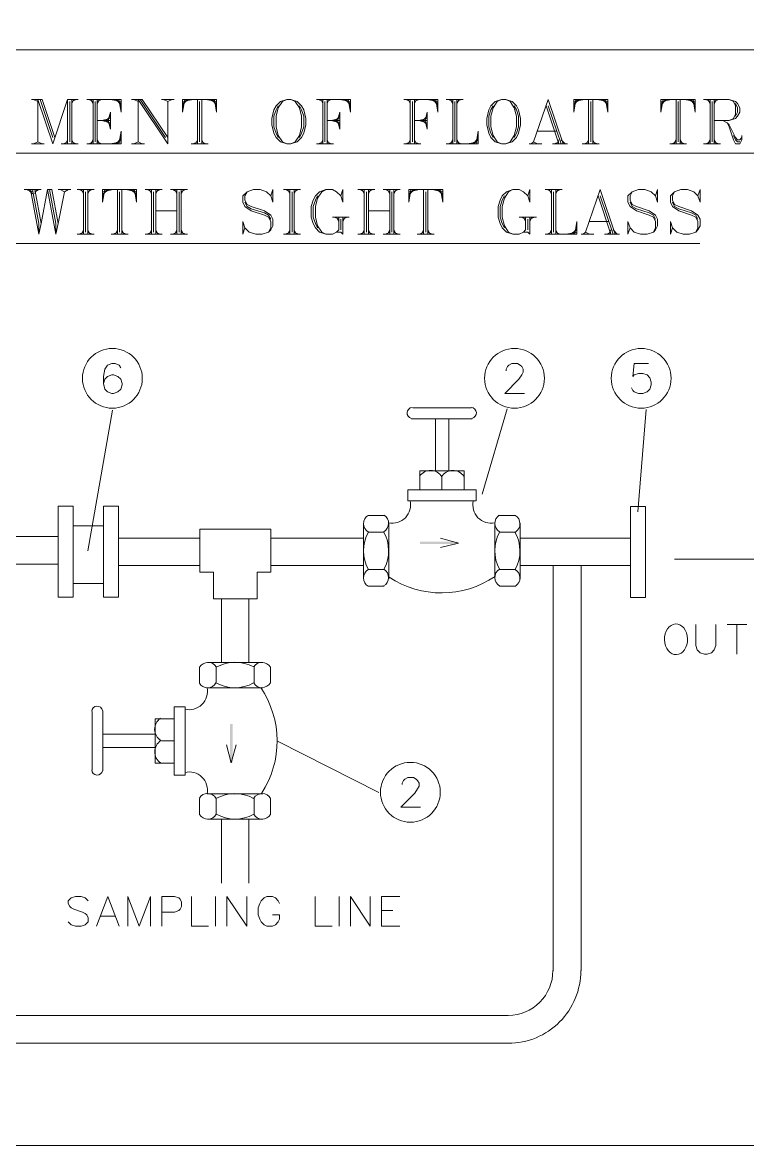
# Model space of a CAD drawing. Header units: inches. Extents: x -25.8 to 20.6, y -10.8 to 19.8.
# Drawn here: x -21.734 to -19.231, y -8.781 to -4.904 of the extents above; entities that cross this region are included whole.
import ezdxf

# ---------------------------------------------------------------- set-up
doc = ezdxf.new("R2010")
doc.units = ezdxf.units.IN
doc.header["$MEASUREMENT"] = 0
doc.layers.add('PDF_0', color=7, linetype='Continuous')

msp = doc.modelspace()

# ---------------------------------------------------------------- linework, layer by layer
at = {"layer": 'PDF_0', "lineweight": 0}
for points in [[(-25.77, -1.2153), (-15.7062, -1.2153), (-15.7062, -4.9982), (-25.77, -4.9982)], [(-25.77, -4.9982), (-15.7062, -4.9982), (-15.7062, -8.7811), (-25.77, -8.7811)], [(-20.8218, -5.1692), (-20.8437, -5.1765), (-20.8584, -5.1912), (-20.8657, -5.2058), (-20.8731, -5.2352), (-20.8731, -5.2571), (-20.8657, -5.2865), (-20.8584, -5.3011), (-20.8437, -5.3158), (-20.8218, -5.3231), (-20.8071, -5.3231), (-20.7851, -5.3158), (-20.7705, -5.3011), (-20.7631, -5.2865), (-20.7558, -5.2571), (-20.7558, -5.2352), (-20.7631, -5.2058), (-20.7705, -5.1912), (-20.7851, -5.1765), (-20.8071, -5.1692)], [(-20.0803, -5.1692), (-20.1023, -5.1765), (-20.117, -5.1912), (-20.1243, -5.2058), (-20.1316, -5.2352), (-20.1316, -5.2571), (-20.1243, -5.2865), (-20.117, -5.3011), (-20.1023, -5.3158), (-20.0803, -5.3231), (-20.0657, -5.3231), (-20.0437, -5.3158), (-20.029, -5.3011), (-20.0217, -5.2865), (-20.0144, -5.2571), (-20.0144, -5.2352), (-20.0217, -5.2058), (-20.029, -5.1912), (-20.0437, -5.1765), (-20.0657, -5.1692)], [(-21.4301, -5.2718), (-21.4374, -5.2425), (-21.4301, -5.2132)], [(-20.6385, -5.2718), (-20.6459, -5.2425), (-20.6385, -5.2132)], [(-20.3368, -5.2718), (-20.3442, -5.2425), (-20.3368, -5.2132)], [(-20.1683, -6.5177), (-20.1683, -6.5556), (-20.404, -6.5556), (-20.404, -6.5177)], [(-21.5583, -6.5739), (-21.6108, -6.5739), (-21.6108, -6.8878), (-21.5583, -6.8878)], [(-21.402, -6.5739), (-21.4545, -6.5739), (-21.4545, -6.8878), (-21.402, -6.8878)], [(-19.6357, -6.5751), (-19.5832, -6.5751), (-19.5832, -6.889), (-19.6357, -6.889)], [(-21.0746, -6.8011), (-21.0746, -6.8939), (-20.9231, -6.8939), (-20.9231, -6.8011), (-20.8767, -6.8011), (-20.8767, -6.6533), (-21.121, -6.6533), (-21.121, -6.8011)], [(-20.9525, -7.1138), (-21.0465, -7.1138), (-21.0465, -6.8939), (-20.9525, -6.8939)], [(-21.2102, -7.2665), (-21.2102, -7.5022), (-21.1723, -7.5022), (-21.1723, -7.2665)]]:
    msp.add_lwpolyline(points, close=True, dxfattribs=at)
for points in [[(-21.7025, -5.1692), (-21.6658, -5.1692), (-21.6218, -5.3011)], [(-21.6951, -5.1692), (-21.6805, -5.1765)], [(-21.6805, -5.3158), (-21.6805, -5.1692), (-21.6292, -5.3231), (-21.5779, -5.1692), (-21.5779, -5.3231)], [(-21.6731, -5.1692), (-21.6292, -5.3011)], [(-21.5779, -5.1692), (-21.5412, -5.1692)], [(-21.5705, -5.1765), (-21.5705, -5.3158)], [(-21.5632, -5.1692), (-21.5632, -5.3231)], [(-21.5559, -5.1692), (-21.5632, -5.1839)], [(-21.5485, -5.1692), (-21.5632, -5.1765)], [(-21.5119, -5.1692), (-21.3934, -5.1692), (-21.3934, -5.2132), (-21.4007, -5.1692)], [(-21.5046, -5.1692), (-21.4899, -5.1765)], [(-21.4972, -5.1692), (-21.4899, -5.1839)], [(-21.4899, -5.1692), (-21.4899, -5.3231)], [(-21.4826, -5.1765), (-21.4826, -5.3158)], [(-21.4753, -5.1692), (-21.4753, -5.3231)], [(-21.4679, -5.1692), (-21.4753, -5.1839)], [(-21.4606, -5.1692), (-21.4753, -5.1765)], [(-21.4301, -5.1692), (-21.3934, -5.1765)], [(-21.4154, -5.1692), (-21.3934, -5.1839)], [(-21.4081, -5.1692), (-21.3934, -5.1912)], [(-21.3568, -5.1692), (-21.3201, -5.1692), (-21.2322, -5.3011)], [(-21.3494, -5.1692), (-21.3348, -5.1765)], [(-21.3348, -5.3158), (-21.3348, -5.1692), (-21.2322, -5.3231), (-21.2322, -5.1765)], [(-21.3275, -5.1692), (-21.2395, -5.3011)], [(-21.2542, -5.1692), (-21.2102, -5.1692)], [(-21.2468, -5.1692), (-21.2322, -5.1765), (-21.2175, -5.1692)], [(-21.0709, -5.1692), (-21.0636, -5.2132), (-21.0636, -5.1692), (-21.1809, -5.1692), (-21.1809, -5.2132), (-21.1735, -5.1692)], [(-21.1662, -5.1692), (-21.1809, -5.1912)], [(-21.1589, -5.1692), (-21.1809, -5.1839)], [(-21.1442, -5.1692), (-21.1809, -5.1765)], [(-21.1296, -5.1692), (-21.1296, -5.3231)], [(-21.1222, -5.1765), (-21.1222, -5.3158)], [(-21.1149, -5.1692), (-21.1149, -5.3231)], [(-21.1003, -5.1692), (-21.0636, -5.1765)], [(-21.0856, -5.1692), (-21.0636, -5.1839)], [(-21.0783, -5.1692), (-21.0636, -5.1912)], [(-20.8511, -5.1912), (-20.8584, -5.2058), (-20.8657, -5.2278), (-20.8657, -5.2645), (-20.8584, -5.2865), (-20.8511, -5.3011)], [(-20.8218, -5.1692), (-20.8364, -5.1765), (-20.8511, -5.1985), (-20.8584, -5.2278), (-20.8584, -5.2645), (-20.8511, -5.2938), (-20.8364, -5.3158), (-20.8218, -5.3231)], [(-20.8071, -5.3231), (-20.7924, -5.3158), (-20.7778, -5.2938), (-20.7705, -5.2645), (-20.7705, -5.2278), (-20.7778, -5.1985), (-20.7924, -5.1765), (-20.8071, -5.1692)], [(-20.7778, -5.3011), (-20.7705, -5.2865), (-20.7631, -5.2645), (-20.7631, -5.2278), (-20.7705, -5.2058), (-20.7778, -5.1912)], [(-20.7192, -5.1692), (-20.6019, -5.1692), (-20.6019, -5.2132), (-20.6092, -5.1692)], [(-20.7118, -5.1692), (-20.6972, -5.1765)], [(-20.7045, -5.1692), (-20.6972, -5.1839)], [(-20.6972, -5.1692), (-20.6972, -5.3231)], [(-20.6898, -5.1765), (-20.6898, -5.3158)], [(-20.6825, -5.1692), (-20.6825, -5.3231)], [(-20.6752, -5.1692), (-20.6825, -5.1839)], [(-20.6679, -5.1692), (-20.6825, -5.1765)], [(-20.6385, -5.1692), (-20.6019, -5.1765)], [(-20.6239, -5.1692), (-20.6019, -5.1839)], [(-20.6166, -5.1692), (-20.6019, -5.1912)], [(-20.4175, -5.1692), (-20.3002, -5.1692), (-20.3002, -5.2132), (-20.3075, -5.1692)], [(-20.4101, -5.1692), (-20.3955, -5.1765)], [(-20.4028, -5.1692), (-20.3955, -5.1839)], [(-20.3955, -5.1692), (-20.3955, -5.3231)], [(-20.3881, -5.1765), (-20.3881, -5.3158)], [(-20.3808, -5.1692), (-20.3808, -5.3231)], [(-20.3735, -5.1692), (-20.3808, -5.1839)], [(-20.3662, -5.1692), (-20.3808, -5.1765)], [(-20.3368, -5.1692), (-20.3002, -5.1765)], [(-20.3222, -5.1692), (-20.3002, -5.1839)], [(-20.3148, -5.1692), (-20.3002, -5.1912)], [(-20.2709, -5.1692), (-20.2122, -5.1692)], [(-20.2635, -5.1692), (-20.2489, -5.1765)], [(-20.2562, -5.1692), (-20.2489, -5.1839)], [(-20.2489, -5.1692), (-20.2489, -5.3231)], [(-20.2416, -5.1765), (-20.2416, -5.3158)], [(-20.2342, -5.1692), (-20.2342, -5.3231)], [(-20.2269, -5.1692), (-20.2342, -5.1839)], [(-20.2196, -5.1692), (-20.2342, -5.1765)], [(-20.1096, -5.1912), (-20.117, -5.2058), (-20.1243, -5.2278), (-20.1243, -5.2645), (-20.117, -5.2865), (-20.1096, -5.3011)], [(-20.0803, -5.1692), (-20.095, -5.1765), (-20.1096, -5.1985), (-20.117, -5.2278), (-20.117, -5.2645), (-20.1096, -5.2938), (-20.095, -5.3158), (-20.0803, -5.3231)], [(-20.0657, -5.3231), (-20.051, -5.3158), (-20.0364, -5.2938), (-20.029, -5.2645), (-20.029, -5.2278), (-20.0364, -5.1985), (-20.051, -5.1765), (-20.0657, -5.1692)], [(-20.0364, -5.3011), (-20.029, -5.2865), (-20.0217, -5.2645), (-20.0217, -5.2278), (-20.029, -5.2058), (-20.0364, -5.1912)], [(-19.8678, -5.3231), (-19.9191, -5.1692), (-19.9704, -5.3158)], [(-19.9264, -5.1912), (-19.8824, -5.3231)], [(-19.9191, -5.1912), (-19.8751, -5.3231)], [(-19.7212, -5.1692), (-19.7139, -5.2132), (-19.7139, -5.1692), (-19.8311, -5.1692), (-19.8311, -5.2132), (-19.8238, -5.1692)], [(-19.8165, -5.1692), (-19.8311, -5.1912)], [(-19.8092, -5.1692), (-19.8311, -5.1839)], [(-19.7945, -5.1692), (-19.8311, -5.1765)], [(-19.7798, -5.1692), (-19.7798, -5.3231)], [(-19.7725, -5.1765), (-19.7725, -5.3158)], [(-19.7652, -5.1692), (-19.7652, -5.3231)], [(-19.7505, -5.1692), (-19.7139, -5.1765)], [(-19.7359, -5.1692), (-19.7139, -5.1839)], [(-19.7285, -5.1692), (-19.7139, -5.1912)], [(-19.4195, -5.1692), (-19.4122, -5.2132), (-19.4122, -5.1692), (-19.5307, -5.1692), (-19.5307, -5.2132), (-19.5221, -5.1692)], [(-19.5148, -5.1692), (-19.5307, -5.1912)], [(-19.5075, -5.1692), (-19.5307, -5.1839)], [(-19.4928, -5.1692), (-19.5307, -5.1765)], [(-19.4781, -5.1692), (-19.4781, -5.3231)], [(-19.4708, -5.1765), (-19.4708, -5.3158)], [(-19.4635, -5.1692), (-19.4635, -5.3231)], [(-19.4488, -5.1692), (-19.4122, -5.1765)], [(-19.4342, -5.1692), (-19.4122, -5.1839)], [(-19.4268, -5.1692), (-19.4122, -5.1912)], [(-19.3829, -5.1692), (-19.2949, -5.1692), (-19.2729, -5.1765), (-19.2656, -5.1839), (-19.2583, -5.1985), (-19.2583, -5.2132), (-19.2656, -5.2278), (-19.2729, -5.2352), (-19.2949, -5.2425), (-19.3462, -5.2425)], [(-19.3755, -5.1692), (-19.3609, -5.1765)], [(-19.3682, -5.1692), (-19.3609, -5.1839)], [(-19.3609, -5.1692), (-19.3609, -5.3231)], [(-19.3535, -5.1765), (-19.3535, -5.3158)], [(-19.3462, -5.1692), (-19.3462, -5.3231)], [(-19.3389, -5.1692), (-19.3462, -5.1839)], [(-19.3316, -5.1692), (-19.3462, -5.1765)], [(-19.2949, -5.1692), (-19.2803, -5.1765), (-19.2729, -5.1912), (-19.2729, -5.2205), (-19.2803, -5.2352), (-19.2949, -5.2425)], [(-19.2729, -5.1839), (-19.2656, -5.1985), (-19.2656, -5.2132), (-19.2729, -5.2278)], [(-21.4301, -5.2278), (-21.4447, -5.2425), (-21.4301, -5.2571)], [(-20.6385, -5.2278), (-20.6532, -5.2425), (-20.6385, -5.2571)], [(-20.3368, -5.2278), (-20.3515, -5.2425), (-20.3368, -5.2571)], [(-21.4753, -5.2425), (-21.4301, -5.2425)], [(-21.4301, -5.2352), (-21.4606, -5.2425), (-21.4301, -5.2498)], [(-20.6825, -5.2425), (-20.6385, -5.2425)], [(-20.6385, -5.2352), (-20.6679, -5.2425), (-20.6385, -5.2498)], [(-20.3808, -5.2425), (-20.3368, -5.2425)], [(-20.3368, -5.2352), (-20.3662, -5.2425), (-20.3368, -5.2498)], [(-19.3169, -5.2425), (-19.3022, -5.2498), (-19.2949, -5.2645), (-19.2803, -5.3084), (-19.2729, -5.3231), (-19.2583, -5.3231), (-19.2509, -5.3084), (-19.2509, -5.2938)], [(-19.3022, -5.2498), (-19.2949, -5.2571), (-19.2729, -5.3011), (-19.2656, -5.3084), (-19.2583, -5.3084), (-19.2509, -5.3011)], [(-21.5779, -5.3084), (-21.5852, -5.3231)], [(-21.5632, -5.3084), (-21.5559, -5.3231)], [(-21.5119, -5.3231), (-21.3934, -5.3231), (-21.3934, -5.2791), (-21.4007, -5.3231)], [(-21.4899, -5.3084), (-21.4972, -5.3231)], [(-21.4753, -5.3084), (-21.4679, -5.3231)], [(-21.4154, -5.3231), (-21.3934, -5.3084)], [(-21.4081, -5.3231), (-21.3934, -5.3011)], [(-21.1296, -5.3084), (-21.1369, -5.3231)], [(-21.1149, -5.3084), (-21.1076, -5.3231)], [(-20.6972, -5.3084), (-20.7045, -5.3231)], [(-20.6825, -5.3084), (-20.6752, -5.3231)], [(-20.3955, -5.3084), (-20.4028, -5.3231)], [(-20.3808, -5.3084), (-20.3735, -5.3231)], [(-20.2709, -5.3231), (-20.1609, -5.3231), (-20.1609, -5.2791), (-20.1683, -5.3231)], [(-20.2489, -5.3084), (-20.2562, -5.3231)], [(-20.2342, -5.3084), (-20.2269, -5.3231)], [(-20.1829, -5.3231), (-20.1609, -5.3084)], [(-20.1756, -5.3231), (-20.1609, -5.3011)], [(-19.9557, -5.2791), (-19.8898, -5.2791)], [(-19.8824, -5.3084), (-19.8898, -5.3231)], [(-19.8751, -5.3084), (-19.8605, -5.3231)], [(-19.7798, -5.3084), (-19.7872, -5.3231)], [(-19.7652, -5.3084), (-19.7579, -5.3231)], [(-19.4781, -5.3084), (-19.4855, -5.3231)], [(-19.4635, -5.3084), (-19.4561, -5.3231)], [(-19.3609, -5.3084), (-19.3682, -5.3231)], [(-19.3462, -5.3084), (-19.3389, -5.3231)], [(-19.2803, -5.2938), (-19.2729, -5.3084), (-19.2656, -5.3158), (-19.2583, -5.3158)], [(-21.7025, -5.3231), (-21.6585, -5.3231)], [(-21.6951, -5.3231), (-21.6805, -5.3158), (-21.6658, -5.3231)], [(-21.5998, -5.3231), (-21.5412, -5.3231)], [(-21.5779, -5.3158), (-21.5925, -5.3231)], [(-21.5632, -5.3158), (-21.5485, -5.3231)], [(-21.4899, -5.3158), (-21.5046, -5.3231)], [(-21.4753, -5.3158), (-21.4606, -5.3231)], [(-21.4301, -5.3231), (-21.3934, -5.3158)], [(-21.3568, -5.3231), (-21.3128, -5.3231)], [(-21.3494, -5.3231), (-21.3348, -5.3158), (-21.3201, -5.3231)], [(-21.1516, -5.3231), (-21.0929, -5.3231)], [(-21.1296, -5.3158), (-21.1442, -5.3231)], [(-21.1149, -5.3158), (-21.1003, -5.3231)], [(-20.7192, -5.3231), (-20.6605, -5.3231)], [(-20.6972, -5.3158), (-20.7118, -5.3231)], [(-20.6825, -5.3158), (-20.6679, -5.3231)], [(-20.4175, -5.3231), (-20.3588, -5.3231)], [(-20.3955, -5.3158), (-20.4101, -5.3231)], [(-20.3808, -5.3158), (-20.3662, -5.3231)], [(-20.2489, -5.3158), (-20.2635, -5.3231)], [(-20.2342, -5.3158), (-20.2196, -5.3231)], [(-20.1976, -5.3231), (-20.1609, -5.3158)], [(-19.985, -5.3231), (-19.9411, -5.3231)], [(-19.9777, -5.3231), (-19.9704, -5.3158), (-19.9557, -5.3231)], [(-19.9044, -5.3231), (-19.8531, -5.3231)], [(-19.8824, -5.3158), (-19.8971, -5.3231)], [(-19.8018, -5.3231), (-19.7432, -5.3231)], [(-19.7798, -5.3158), (-19.7945, -5.3231)], [(-19.7652, -5.3158), (-19.7505, -5.3231)], [(-19.5001, -5.3231), (-19.4415, -5.3231)], [(-19.4781, -5.3158), (-19.4928, -5.3231)], [(-19.4635, -5.3158), (-19.4488, -5.3231)], [(-19.3829, -5.3231), (-19.3242, -5.3231)], [(-19.3609, -5.3158), (-19.3755, -5.3231)], [(-19.3462, -5.3158), (-19.3316, -5.3231)], [(-24.0001, -5.3549), (-18.9517, -5.3549)], [(-21.7281, -5.4807), (-21.6695, -5.4807)], [(-21.7208, -5.4807), (-21.6988, -5.488)], [(-21.7134, -5.4807), (-21.6988, -5.4953)], [(-21.7061, -5.4807), (-21.6768, -5.6346), (-21.6768, -5.5979), (-21.6988, -5.4807)], [(-21.6915, -5.4807), (-21.6695, -5.5979), (-21.6475, -5.4807), (-21.6182, -5.6346), (-21.6182, -5.5979), (-21.6402, -5.4807)], [(-21.6841, -5.4807), (-21.6915, -5.4953)], [(-21.6768, -5.4807), (-21.6915, -5.488)], [(-21.6475, -5.4807), (-21.6328, -5.4807), (-21.6108, -5.5979), (-21.5889, -5.488)], [(-21.6108, -5.4807), (-21.5669, -5.4807)], [(-21.6035, -5.4807), (-21.5889, -5.488), (-21.5742, -5.4807)], [(-21.5449, -5.4807), (-21.4862, -5.4807)], [(-21.5376, -5.4807), (-21.5229, -5.488)], [(-21.5302, -5.4807), (-21.5229, -5.4953)], [(-21.5229, -5.4807), (-21.5229, -5.6346)], [(-21.5156, -5.488), (-21.5156, -5.6273)], [(-21.5082, -5.4807), (-21.5082, -5.6346)], [(-21.5009, -5.4807), (-21.5082, -5.4953)], [(-21.4936, -5.4807), (-21.5082, -5.488)], [(-21.347, -5.4807), (-21.3397, -5.5246), (-21.3397, -5.4807), (-21.4569, -5.4807), (-21.4569, -5.5246), (-21.4496, -5.4807)], [(-21.4423, -5.4807), (-21.4569, -5.5027)], [(-21.4349, -5.4807), (-21.4569, -5.4953)], [(-21.4203, -5.4807), (-21.4569, -5.488)], [(-21.4056, -5.4807), (-21.4056, -5.6346)], [(-21.3983, -5.488), (-21.3983, -5.6273)], [(-21.391, -5.4807), (-21.391, -5.6346)], [(-21.3763, -5.4807), (-21.3397, -5.488)], [(-21.3617, -5.4807), (-21.3397, -5.4953)], [(-21.3543, -5.4807), (-21.3397, -5.5027)], [(-21.3104, -5.4807), (-21.2517, -5.4807)], [(-21.303, -5.4807), (-21.2884, -5.488)], [(-21.2957, -5.4807), (-21.2884, -5.4953)], [(-21.2884, -5.4807), (-21.2884, -5.6346)], [(-21.281, -5.488), (-21.281, -5.6273)], [(-21.2737, -5.4807), (-21.2737, -5.6346)], [(-21.2664, -5.4807), (-21.2737, -5.4953)], [(-21.2591, -5.4807), (-21.2737, -5.488)], [(-21.2224, -5.4807), (-21.1638, -5.4807)], [(-21.2151, -5.4807), (-21.2004, -5.488)], [(-21.2078, -5.4807), (-21.2004, -5.4953)], [(-21.2004, -5.4807), (-21.2004, -5.6346)], [(-21.1931, -5.488), (-21.1931, -5.6273)], [(-21.1858, -5.4807), (-21.1858, -5.6346)], [(-21.1784, -5.4807), (-21.1858, -5.4953)], [(-21.1711, -5.4807), (-21.1858, -5.488)], [(-20.8767, -5.5027), (-20.8694, -5.4807), (-20.8694, -5.5246), (-20.8767, -5.5027), (-20.8914, -5.488), (-20.9134, -5.4807), (-20.9366, -5.4807), (-20.9586, -5.488), (-20.9732, -5.5027), (-20.9732, -5.5246), (-20.9659, -5.5393), (-20.9439, -5.554), (-20.8987, -5.5686), (-20.8841, -5.576), (-20.8767, -5.5906), (-20.8767, -5.6126), (-20.8841, -5.6273)], [(-20.9586, -5.488), (-20.9659, -5.5027), (-20.9659, -5.5173), (-20.9586, -5.532), (-20.9439, -5.5393), (-20.8987, -5.554), (-20.8767, -5.5686), (-20.8694, -5.5833), (-20.8694, -5.6053), (-20.8767, -5.6199), (-20.8841, -5.6273), (-20.906, -5.6346), (-20.928, -5.6346), (-20.9512, -5.6273), (-20.9659, -5.6126), (-20.9732, -5.5906), (-20.9732, -5.6346), (-20.9659, -5.6126)], [(-20.8328, -5.4807), (-20.7741, -5.4807)], [(-20.8254, -5.4807), (-20.8108, -5.488)], [(-20.8181, -5.4807), (-20.8108, -5.4953)], [(-20.8108, -5.4807), (-20.8108, -5.6346)], [(-20.8034, -5.488), (-20.8034, -5.6273)], [(-20.7961, -5.4807), (-20.7961, -5.6346)], [(-20.7888, -5.4807), (-20.7961, -5.4953)], [(-20.7815, -5.4807), (-20.7961, -5.488)], [(-20.6349, -5.5027), (-20.6275, -5.4807), (-20.6275, -5.5246), (-20.6349, -5.5027), (-20.6495, -5.488), (-20.6642, -5.4807), (-20.6862, -5.4807), (-20.7082, -5.488), (-20.7228, -5.5027), (-20.7302, -5.5173), (-20.7375, -5.5393), (-20.7375, -5.576), (-20.7302, -5.5979), (-20.7228, -5.6126), (-20.7082, -5.6273), (-20.6862, -5.6346), (-20.6642, -5.6346), (-20.6495, -5.6273), (-20.6349, -5.6273), (-20.6275, -5.6346), (-20.6275, -5.576)], [(-20.7155, -5.5027), (-20.7228, -5.5173), (-20.7302, -5.5393), (-20.7302, -5.576), (-20.7228, -5.5979), (-20.7155, -5.6126)], [(-20.6862, -5.4807), (-20.7008, -5.488), (-20.7155, -5.51), (-20.7228, -5.5393), (-20.7228, -5.576), (-20.7155, -5.6053), (-20.7008, -5.6273), (-20.6862, -5.6346)], [(-20.5762, -5.4807), (-20.5176, -5.4807)], [(-20.5689, -5.4807), (-20.5543, -5.488)], [(-20.5616, -5.4807), (-20.5543, -5.4953)], [(-20.5543, -5.4807), (-20.5543, -5.6346)], [(-20.5469, -5.488), (-20.5469, -5.6273)], [(-20.5396, -5.4807), (-20.5396, -5.6346)], [(-20.5323, -5.4807), (-20.5396, -5.4953)], [(-20.5249, -5.4807), (-20.5396, -5.488)], [(-20.4883, -5.4807), (-20.4297, -5.4807)], [(-20.481, -5.4807), (-20.4663, -5.488)], [(-20.4736, -5.4807), (-20.4663, -5.4953)], [(-20.4663, -5.4807), (-20.4663, -5.6346)], [(-20.459, -5.488), (-20.459, -5.6273)], [(-20.4517, -5.4807), (-20.4517, -5.6346)], [(-20.4443, -5.4807), (-20.4517, -5.4953)], [(-20.437, -5.4807), (-20.4517, -5.488)], [(-20.2904, -5.4807), (-20.2831, -5.5246), (-20.2831, -5.4807), (-20.4004, -5.4807), (-20.4004, -5.5246), (-20.393, -5.4807)], [(-20.3857, -5.4807), (-20.4004, -5.5027)], [(-20.3784, -5.4807), (-20.4004, -5.4953)], [(-20.3637, -5.4807), (-20.4004, -5.488)], [(-20.3491, -5.4807), (-20.3491, -5.6346)], [(-20.3417, -5.488), (-20.3417, -5.6273)], [(-20.3344, -5.4807), (-20.3344, -5.6346)], [(-20.3197, -5.4807), (-20.2831, -5.488)], [(-20.3051, -5.4807), (-20.2831, -5.4953)], [(-20.2977, -5.4807), (-20.2831, -5.5027)], [(-19.9899, -5.5027), (-19.9826, -5.4807), (-19.9826, -5.5246), (-19.9899, -5.5027), (-20.0046, -5.488), (-20.0193, -5.4807), (-20.0412, -5.4807), (-20.0632, -5.488), (-20.0779, -5.5027), (-20.0852, -5.5173), (-20.0925, -5.5393), (-20.0925, -5.576), (-20.0852, -5.5979), (-20.0779, -5.6126), (-20.0632, -5.6273), (-20.0412, -5.6346), (-20.0193, -5.6346), (-20.0046, -5.6273), (-19.9899, -5.6273), (-19.9826, -5.6346), (-19.9826, -5.576)], [(-20.0706, -5.5027), (-20.0779, -5.5173), (-20.0852, -5.5393), (-20.0852, -5.576), (-20.0779, -5.5979), (-20.0706, -5.6126)], [(-20.0412, -5.4807), (-20.0559, -5.488), (-20.0706, -5.51), (-20.0779, -5.5393), (-20.0779, -5.576), (-20.0706, -5.6053), (-20.0559, -5.6273), (-20.0412, -5.6346)], [(-19.9301, -5.4807), (-19.8715, -5.4807)], [(-19.9228, -5.4807), (-19.9081, -5.488)], [(-19.9154, -5.4807), (-19.9081, -5.4953)], [(-19.9081, -5.4807), (-19.9081, -5.6346)], [(-19.9008, -5.488), (-19.9008, -5.6273)], [(-19.8934, -5.4807), (-19.8934, -5.6346)], [(-19.8861, -5.4807), (-19.8934, -5.4953)], [(-19.8788, -5.4807), (-19.8934, -5.488)], [(-19.6882, -5.6346), (-19.7395, -5.4807), (-19.7908, -5.6273)], [(-19.7469, -5.5027), (-19.7029, -5.6346)], [(-19.7395, -5.5027), (-19.6956, -5.6346)], [(-19.549, -5.5027), (-19.5417, -5.4807), (-19.5417, -5.5246), (-19.549, -5.5027), (-19.5636, -5.488), (-19.5856, -5.4807), (-19.6076, -5.4807), (-19.6296, -5.488), (-19.6443, -5.5027), (-19.6443, -5.5246), (-19.6369, -5.5393), (-19.6149, -5.554), (-19.571, -5.5686), (-19.5563, -5.576), (-19.549, -5.5906), (-19.549, -5.6126), (-19.5563, -5.6273)], [(-19.6296, -5.488), (-19.6369, -5.5027), (-19.6369, -5.5173), (-19.6296, -5.532), (-19.6149, -5.5393), (-19.571, -5.554), (-19.549, -5.5686), (-19.5417, -5.5833), (-19.5417, -5.6053), (-19.549, -5.6199), (-19.5563, -5.6273), (-19.5783, -5.6346), (-19.6003, -5.6346), (-19.6223, -5.6273), (-19.6369, -5.6126), (-19.6443, -5.5906), (-19.6443, -5.6346), (-19.6369, -5.6126)], [(-19.4024, -5.5027), (-19.3951, -5.4807), (-19.3951, -5.5246), (-19.4024, -5.5027), (-19.4171, -5.488), (-19.439, -5.4807), (-19.461, -5.4807), (-19.483, -5.488), (-19.4977, -5.5027), (-19.4977, -5.5246), (-19.4903, -5.5393), (-19.4684, -5.554), (-19.4244, -5.5686), (-19.4097, -5.576), (-19.4024, -5.5906), (-19.4024, -5.6126), (-19.4097, -5.6273)], [(-19.483, -5.488), (-19.4903, -5.5027), (-19.4903, -5.5173), (-19.483, -5.532), (-19.4684, -5.5393), (-19.4244, -5.554), (-19.4024, -5.5686), (-19.3951, -5.5833), (-19.3951, -5.6053), (-19.4024, -5.6199), (-19.4097, -5.6273), (-19.4317, -5.6346), (-19.4537, -5.6346), (-19.4757, -5.6273), (-19.4903, -5.6126), (-19.4977, -5.5906), (-19.4977, -5.6346), (-19.4903, -5.6126)], [(-20.9659, -5.5246), (-20.9586, -5.5393), (-20.9439, -5.5466), (-20.8987, -5.5613), (-20.8841, -5.5686), (-20.8767, -5.5833)], [(-19.6369, -5.5246), (-19.6296, -5.5393), (-19.6149, -5.5466), (-19.571, -5.5613), (-19.5563, -5.5686), (-19.549, -5.5833)], [(-19.4903, -5.5246), (-19.483, -5.5393), (-19.4684, -5.5466), (-19.4244, -5.5613), (-19.4097, -5.5686), (-19.4024, -5.5833)], [(-21.2737, -5.554), (-21.2004, -5.554)], [(-20.6642, -5.576), (-20.6056, -5.576)], [(-20.6569, -5.576), (-20.6422, -5.5833)], [(-20.6422, -5.576), (-20.6422, -5.6199), (-20.6495, -5.6273)], [(-20.6495, -5.576), (-20.6422, -5.5906)], [(-20.6349, -5.5833), (-20.6349, -5.6199)], [(-20.6202, -5.576), (-20.6275, -5.5906)], [(-20.6129, -5.576), (-20.6275, -5.5833)], [(-20.5396, -5.554), (-20.4663, -5.554)], [(-20.0193, -5.576), (-19.9594, -5.576)], [(-20.0119, -5.576), (-19.9973, -5.5833)], [(-19.9973, -5.576), (-19.9973, -5.6199), (-20.0046, -5.6273)], [(-20.0046, -5.576), (-19.9973, -5.5906)], [(-19.9899, -5.5833), (-19.9899, -5.6199)], [(-19.9753, -5.576), (-19.9826, -5.5906)], [(-19.9667, -5.576), (-19.9826, -5.5833)], [(-21.6695, -5.5979), (-21.6768, -5.6346)], [(-21.6108, -5.5979), (-21.6182, -5.6346)], [(-21.5229, -5.6199), (-21.5302, -5.6346)], [(-21.5082, -5.6199), (-21.5009, -5.6346)], [(-21.4056, -5.6199), (-21.413, -5.6346)], [(-21.391, -5.6199), (-21.3836, -5.6346)], [(-21.2884, -5.6199), (-21.2957, -5.6346)], [(-21.2737, -5.6199), (-21.2664, -5.6346)], [(-21.2004, -5.6199), (-21.2078, -5.6346)], [(-21.1858, -5.6199), (-21.1784, -5.6346)], [(-20.8108, -5.6199), (-20.8181, -5.6346)], [(-20.7961, -5.6199), (-20.7888, -5.6346)], [(-20.5543, -5.6199), (-20.5616, -5.6346)], [(-20.5396, -5.6199), (-20.5323, -5.6346)], [(-20.4663, -5.6199), (-20.4736, -5.6346)], [(-20.4517, -5.6199), (-20.4443, -5.6346)], [(-20.3491, -5.6199), (-20.3564, -5.6346)], [(-20.3344, -5.6199), (-20.3271, -5.6346)], [(-19.9301, -5.6346), (-19.8201, -5.6346), (-19.8201, -5.5906), (-19.8275, -5.6346)], [(-19.9081, -5.6199), (-19.9154, -5.6346)], [(-19.8934, -5.6199), (-19.8861, -5.6346)], [(-19.8421, -5.6346), (-19.8201, -5.6199)], [(-19.8348, -5.6346), (-19.8201, -5.6126)], [(-19.7762, -5.5906), (-19.7102, -5.5906)], [(-19.7029, -5.6199), (-19.7102, -5.6346)], [(-19.6956, -5.6199), (-19.6809, -5.6346)], [(-21.5449, -5.6346), (-21.4862, -5.6346)], [(-21.5229, -5.6273), (-21.5376, -5.6346)], [(-21.5082, -5.6273), (-21.4936, -5.6346)], [(-21.4276, -5.6346), (-21.369, -5.6346)], [(-21.4056, -5.6273), (-21.4203, -5.6346)], [(-21.391, -5.6273), (-21.3763, -5.6346)], [(-21.3104, -5.6346), (-21.2517, -5.6346)], [(-21.2884, -5.6273), (-21.303, -5.6346)], [(-21.2737, -5.6273), (-21.2591, -5.6346)], [(-21.2224, -5.6346), (-21.1638, -5.6346)], [(-21.2004, -5.6273), (-21.2151, -5.6346)], [(-21.1858, -5.6273), (-21.1711, -5.6346)], [(-20.8328, -5.6346), (-20.7741, -5.6346)], [(-20.8108, -5.6273), (-20.8254, -5.6346)], [(-20.7961, -5.6273), (-20.7815, -5.6346)], [(-20.5762, -5.6346), (-20.5176, -5.6346)], [(-20.5543, -5.6273), (-20.5689, -5.6346)], [(-20.5396, -5.6273), (-20.5249, -5.6346)], [(-20.4883, -5.6346), (-20.4297, -5.6346)], [(-20.4663, -5.6273), (-20.481, -5.6346)], [(-20.4517, -5.6273), (-20.437, -5.6346)], [(-20.371, -5.6346), (-20.3124, -5.6346)], [(-20.3491, -5.6273), (-20.3637, -5.6346)], [(-20.3344, -5.6273), (-20.3197, -5.6346)], [(-19.9081, -5.6273), (-19.9228, -5.6346)], [(-19.8934, -5.6273), (-19.8788, -5.6346)], [(-19.8568, -5.6346), (-19.8201, -5.6273)], [(-19.8055, -5.6346), (-19.7615, -5.6346)], [(-19.7982, -5.6346), (-19.7908, -5.6273), (-19.7762, -5.6346)], [(-19.7249, -5.6346), (-19.6736, -5.6346)], [(-19.7029, -5.6273), (-19.7175, -5.6346)], [(-23.7325, -5.6663), (-19.3963, -5.6663)], [(-21.3946, -6.0963), (-21.3995, -6.0865), (-21.4142, -6.0816), (-21.4252, -6.0816), (-21.4398, -6.0865), (-21.4496, -6.1012), (-21.4545, -6.1256), (-21.4545, -6.15), (-21.4496, -6.1696), (-21.4398, -6.1794), (-21.4252, -6.1842), (-21.4191, -6.1842), (-21.4044, -6.1794), (-21.3946, -6.1696), (-21.3898, -6.1549), (-21.3898, -6.15), (-21.3946, -6.1354), (-21.4044, -6.1256), (-21.4191, -6.1207), (-21.4252, -6.1207), (-21.4398, -6.1256), (-21.4496, -6.1354), (-21.4545, -6.15)], [(-20.0644, -6.1061), (-20.0644, -6.1012), (-20.0596, -6.0914), (-20.0547, -6.0865), (-20.0449, -6.0816), (-20.0254, -6.0816), (-20.0156, -6.0865), (-20.0107, -6.0914), (-20.0058, -6.1012), (-20.0058, -6.111), (-20.0107, -6.1207), (-20.0205, -6.1354), (-20.0693, -6.1842), (-20.0009, -6.1842)], [(-19.5734, -6.0816), (-19.6223, -6.0816), (-19.6272, -6.1256), (-19.6223, -6.1207), (-19.6076, -6.1158), (-19.593, -6.1158), (-19.5783, -6.1207), (-19.5685, -6.1305), (-19.5636, -6.1452), (-19.5636, -6.1549), (-19.5685, -6.1696), (-19.5783, -6.1794), (-19.593, -6.1842), (-19.6076, -6.1842), (-19.6223, -6.1794), (-19.6272, -6.1745), (-19.632, -6.1647)], [(-21.4227, -6.2417), (-21.5082, -6.7278)], [(-20.3869, -6.2343), (-20.1854, -6.2343)], [(-20.0608, -6.238), (-20.1475, -6.5324)], [(-19.5807, -6.2404), (-19.6101, -6.5934)], [(-20.3906, -6.2722), (-20.1817, -6.2722)], [(-20.3087, -6.4518), (-20.3087, -6.2722)], [(-20.2623, -6.4518), (-20.2623, -6.2722)], [(-20.2098, -6.5177), (-20.2098, -6.4518), (-20.2855, -6.4518), (-20.3625, -6.4518), (-20.3625, -6.5177)], [(-20.2868, -6.5177), (-20.2868, -6.4737)], [(-21.4545, -6.8402), (-21.5583, -6.8402), (-21.5583, -6.6411), (-21.4545, -6.6411)], [(-20.5567, -6.6313), (-20.5567, -6.8243)], [(-20.4688, -6.8243), (-20.4688, -6.6313)], [(-20.0156, -6.6313), (-20.0156, -6.8243)], [(-21.8051, -6.6789), (-21.6108, -6.6789)], [(-21.6108, -6.6838), (-21.6108, -6.7791)], [(-21.402, -6.6838), (-21.121, -6.6838)], [(-20.8767, -6.6789), (-20.8767, -6.7742)], [(-20.8767, -6.6838), (-20.5567, -6.6838)], [(-20.2904, -6.6838), (-20.2293, -6.7009), (-20.2904, -6.7168)], [(-20.0156, -6.6838), (-19.6357, -6.6838)], [(-21.8051, -6.7742), (-21.6108, -6.7742)], [(-21.402, -6.7791), (-21.121, -6.7791)], [(-20.8767, -6.7791), (-20.5567, -6.7791)], [(-20.0156, -6.7791), (-19.6357, -6.7791)], [(-19.8409, -6.7791), (-19.9484, -6.7791)], [(-19.902, -8.1777), (-19.902, -6.7791)], [(-19.8055, -8.1777), (-19.8055, -6.7791)], [(-19.1948, -6.7571), (-19.483, -6.7571)], [(-20.0315, -6.7925), (-20.0877, -6.7925)], [(-20.9525, -6.8939), (-20.9525, -6.8939)], [(-19.4097, -6.9819), (-19.4097, -7.0552), (-19.4048, -7.0698), (-19.3951, -7.0796), (-19.3804, -7.0845), (-19.3706, -7.0845), (-19.356, -7.0796), (-19.3462, -7.0698), (-19.3413, -7.0552), (-19.3413, -6.9819)], [(-19.3022, -6.9819), (-19.2338, -6.9819)], [(-19.268, -6.9819), (-19.268, -7.0845)], [(-21.0954, -7.1138), (-20.9036, -7.1138)], [(-20.9622, -7.1138), (-21.0563, -7.1138)], [(-20.9341, -7.1297), (-20.9341, -7.1859)], [(-21.4936, -7.4851), (-21.4936, -7.2824)], [(-21.4557, -7.4876), (-21.4557, -7.2799)], [(-21.2102, -7.4607), (-21.2762, -7.4607), (-21.2762, -7.3837), (-21.2762, -7.308), (-21.2102, -7.308)], [(-21.2762, -7.3605), (-21.4557, -7.3605)], [(-21.2102, -7.3837), (-21.2542, -7.3837)], [(-20.9964, -7.3972), (-21.0135, -7.4595), (-21.0294, -7.3972)], [(-20.8535, -7.385), (-20.5042, -7.5621)], [(-21.2762, -7.4069), (-21.4557, -7.4069)], [(-20.4236, -7.5352), (-20.4236, -7.5303), (-20.4187, -7.5205), (-20.4138, -7.5157), (-20.404, -7.5108), (-20.3845, -7.5108), (-20.3747, -7.5157), (-20.3698, -7.5205), (-20.3649, -7.5303), (-20.3649, -7.5401), (-20.3698, -7.5499), (-20.3796, -7.5645), (-20.4284, -7.6134), (-20.36, -7.6134)], [(-20.9341, -7.639), (-20.9341, -7.5816)], [(-21.0954, -7.6549), (-20.9036, -7.6549)], [(-20.9622, -7.6549), (-21.0563, -7.6549)], [(-21.0465, -7.8748), (-21.0465, -7.6549)], [(-20.9525, -7.8748), (-20.9525, -7.6549)], [(-21.507, -7.9358), (-21.5168, -7.9261), (-21.5314, -7.9212), (-21.551, -7.9212), (-21.5656, -7.9261), (-21.5754, -7.9358), (-21.5754, -7.9456), (-21.5705, -7.9554), (-21.5656, -7.9603), (-21.5559, -7.9652), (-21.5266, -7.9749), (-21.5168, -7.9798), (-21.5119, -7.9847), (-21.507, -7.9945), (-21.507, -8.0091), (-21.5168, -8.0189), (-21.5314, -8.0238), (-21.551, -8.0238), (-21.5656, -8.0189), (-21.5754, -8.0091)], [(-21.4777, -8.0238), (-21.4386, -7.9212), (-21.3995, -8.0238)], [(-21.3702, -8.0238), (-21.3702, -7.9212), (-21.3311, -8.0238), (-21.292, -7.9212), (-21.292, -8.0238)], [(-21.2529, -8.0238), (-21.2529, -7.9212), (-21.209, -7.9212), (-21.1943, -7.9261), (-21.1894, -7.931), (-21.1845, -7.9407), (-21.1845, -7.9554), (-21.1894, -7.9652), (-21.1943, -7.9701), (-21.209, -7.9749), (-21.2529, -7.9749)], [(-21.1503, -7.9212), (-21.1503, -8.0238), (-21.0917, -8.0238)], [(-21.0673, -8.0238), (-21.0673, -7.9212)], [(-21.0282, -8.0238), (-21.0282, -7.9212), (-20.9598, -8.0238), (-20.9598, -7.9212)], [(-20.8462, -7.9456), (-20.8511, -7.9358), (-20.8609, -7.9261), (-20.8706, -7.9212), (-20.8902, -7.9212), (-20.8999, -7.9261), (-20.9097, -7.9358), (-20.9146, -7.9456), (-20.9207, -7.9603), (-20.9207, -7.9847), (-20.9146, -7.9994), (-20.9097, -8.0091), (-20.8999, -8.0189), (-20.8902, -8.0238), (-20.8706, -8.0238), (-20.8609, -8.0189), (-20.8511, -8.0091), (-20.8462, -7.9994), (-20.8462, -7.9847), (-20.8706, -7.9847)], [(-20.724, -7.9212), (-20.724, -8.0238), (-20.6654, -8.0238)], [(-20.641, -8.0238), (-20.641, -7.9212)], [(-20.6019, -8.0238), (-20.6019, -7.9212), (-20.5335, -8.0238), (-20.5335, -7.9212)], [(-20.4309, -8.0238), (-20.4944, -8.0238), (-20.4944, -7.9212), (-20.4309, -7.9212)], [(-20.4944, -7.9701), (-20.4553, -7.9701)], [(-21.463, -7.9896), (-21.4142, -7.9896)]]:
    msp.add_lwpolyline(points, dxfattribs=at)
for points in [[(-20.1035, -6.8243), (-20.1035, -6.6313, -0.552144), (-20.1775, -6.5548)], [(-20.4846, -6.6057), (-20.5403, -6.6055, 0.56719), (-20.5396, -6.6631), (-20.4859, -6.6631)], [(-20.0877, -6.6057), (-20.0332, -6.6055, -0.56719), (-20.0327, -6.6631), (-20.0864, -6.6631)], [(-20.4872, -6.8493, 0.576892), (-20.4863, -6.7912, 0.26129), (-20.4872, -6.6619)], [(-20.034, -6.6631, -0.26129), (-20.0332, -6.7924, -0.56719), (-20.0327, -6.85), (-20.0864, -6.85, -0.576892), (-20.0872, -6.7912, -0.26129), (-20.0863, -6.6619)], [(-20.4859, -6.85), (-20.5403, -6.8501, -0.56719), (-20.5408, -6.7925), (-20.4846, -6.7925)], [(-21.0648, -7.1834), (-21.0647, -7.1289, 0.56719), (-21.1222, -7.1297), (-21.1222, -7.1859)], [(-21.0648, -7.1298, -0.26129), (-20.9355, -7.1289, -0.56719), (-20.878, -7.1297), (-20.878, -7.1834, -0.576892), (-20.9355, -7.1842)], [(-20.9036, -7.2005), (-21.0966, -7.2005, -0.552144), (-21.1731, -7.2745)], [(-21.2572, -7.3061, 0.544382), (-21.2556, -7.3832, 0.544382), (-21.2572, -7.4602)], [(-20.9036, -7.567), (-21.0966, -7.567, 0.552144), (-21.1731, -7.493)], [(-21.0648, -7.5841), (-21.0647, -7.6373, -0.56719), (-21.1222, -7.6378), (-21.1222, -7.5828)], [(-21.0648, -7.6365, 0.26129), (-20.9355, -7.6373, 0.56719), (-20.878, -7.6378), (-20.878, -7.5841)], [(-24.678, -8.254, 0.414214), (-24.5033, -8.4281), (-20.0571, -8.4281, 0.414214), (-19.8067, -8.1771)], [(-24.5815, -8.254, 0.414214), (-24.5033, -8.3316), (-20.0571, -8.3316, 0.414214), (-19.9032, -8.1771)]]:
    msp.add_lwpolyline(points, format="xyb", dxfattribs=at)
for centre in [(-21.4233, -6.1323), (-20.0357, -6.1323), (-19.5985, -6.1323), (-20.3949, -7.5615)]:
    msp.add_circle(centre, 0.1032, dxfattribs=at)
for centre, radius, start, end in [((-20.3875, -6.252), 0.0189, 93.197, 258.8104), ((-20.186, -6.252), 0.0189, 281.1896, 86.803), ((-20.3252, -6.4963), 0.0458, 31.6791, 145.9314), ((-20.2483, -6.4963), 0.0458, 34.0686, 148.3209), ((-20.4572, -6.5696), 0.0629, 258.0084, 13.6286), ((-20.5036, -6.6331), 0.0336, 300.877, 57.5244), ((-20.0699, -6.6331), 0.0336, 122.4756, 239.123), ((-20.4242, -6.7284), 0.1325, 150.4962, 209.0698), ((-20.2874, -6.544), 0.3292, 236.6345, 304.0961), ((-21.0948, -7.1669), 0.0336, 212.4756, 329.123), ((-21.0007, -7.068), 0.1325, 240.4962, 299.0698), ((-21.1839, -7.3844), 0.3292, 326.6345, 34.0961), ((-21.4759, -7.283), 0.0189, 11.1896, 176.803), ((-21.4759, -7.4833), 0.0189, 183.197, 348.8104), ((-21.0948, -7.5993), 0.0336, 30.877, 147.5244), ((-21.0007, -7.6983), 0.1325, 60.9302, 119.5038), ((-20.9067, -7.5993), 0.0336, 29.2017, 149.123)]:
    msp.add_arc(centre, radius, start, end, dxfattribs=at)
msp.add_ellipse((-19.4782, -7.0334), major_axis=(-0.0007, 0.053), ratio=0.755342, start_param=0.226116, end_param=6.509301, dxfattribs=at)
at = {"layer": 'PDF_0', "transparency": 33554559}
for points in [[(-20.2293, -6.696), (-20.3613, -6.696), (-20.2293, -6.7046)], [(-20.3613, -6.696), (-20.2293, -6.7046), (-20.3613, -6.7046)], [(-21.0086, -7.4595), (-21.0086, -7.3263), (-21.0172, -7.4595)], [(-21.0086, -7.3263), (-21.0172, -7.4595), (-21.0172, -7.3263)]]:
    msp.add_solid(points, dxfattribs=at)

doc.saveas('drawing.dxf')
